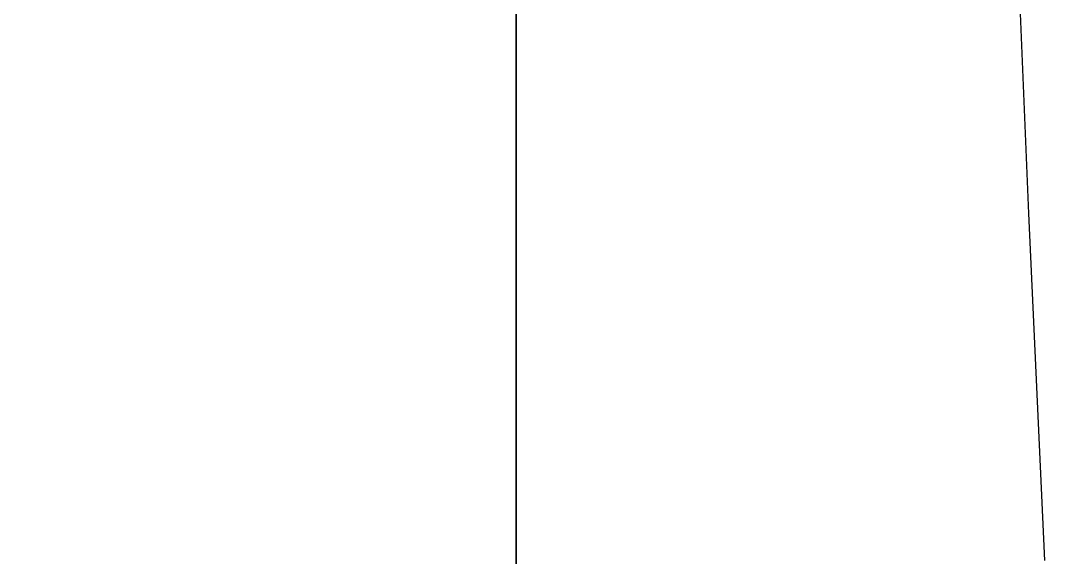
# Model space of a CAD drawing. Extents: x 11992 to 29481, y -6727 to 6811.
# Drawn here: x 24558.47 to 24605.63, y 1446.01 to 1470.14 of the extents above; entities that cross this region are included whole.
import ezdxf

# ---------------------------------------------------------------- set-up
doc = ezdxf.new("R2010")
doc.units = 0
doc.header["$MEASUREMENT"] = 0
doc.layers.get('0').update_dxf_attribs({"color": 8, "linetype": 'CONTINUOUS'})
doc.layers.add('zoylight 5回路', color=4, linetype='CONTINUOUS')

msp = doc.modelspace()

# ---------------------------------------------------------------- linework, layer by layer
for p, q in [((24580.771, 1218.279, -2426.43), (24580.771, 1770.233, -2426.43)), ((24580.771, 1462.748, -2022.392), (24580.771, 1495.523, -2023.132)), ((24580.771, 1460.032, -2131.457), (24580.771, 1494.256, -2132.389)), ((24580.771, 1443.523, -2139.854), (24580.771, 1494.25, -2141.874)), ((24603.168, 1477.921, -2436.428), (24603.847, 1461.479, -2436.428)), ((24580.771, 1472.305, -2436.429), (24580.771, 1467.926, -2436.429)), ((24580.771, 1469.408, -2310.805), (24580.771, 1470.422, -2298.764)), ((24580.771, 1470.242, -2196.521), (24580.771, 1470.038, -2195.216)), ((24580.771, 1470.038, -2195.216), (24580.771, 1469.817, -2193.918)), ((24580.771, 1469.817, -2193.918), (24580.771, 1469.46, -2192.028)), ((24580.771, 1469.46, -2192.028), (24580.771, 1469.06, -2190.146)), ((24580.771, 1468.116, -2321.35), (24580.771, 1469.408, -2310.805)), ((24580.771, 1469.06, -2190.146), (24580.771, 1468.613, -2188.275)), ((24580.771, 1468.613, -2188.275), (24580.771, 1468.116, -2186.418)), ((24580.771, 1468.116, -2186.418), (24580.771, 1467.565, -2184.577)), ((24580.771, 1466.551, -2330.561), (24580.771, 1468.116, -2321.35)), ((24580.771, 1467.926, -2436.429), (24580.771, 1463.555, -2436.429)), ((24580.771, 1467.565, -2184.577), (24580.771, 1466.959, -2182.755)), ((24580.771, 1466.959, -2182.755), (24580.771, 1466.292, -2180.954)), ((24580.771, 1464.719, -2338.597), (24580.771, 1466.551, -2330.561)), ((24580.771, 1466.292, -2180.954), (24580.771, 1465.563, -2179.177)), ((24580.771, 1465.563, -2179.177), (24580.771, 1464.767, -2177.425)), ((24580.771, 1464.767, -2177.425), (24580.771, 1463.902, -2175.702)), ((24580.771, 1462.623, -2345.617), (24580.771, 1464.719, -2338.597)), ((24580.771, 1463.902, -2175.702), (24580.771, 1462.964, -2174.011)), ((24580.771, 1463.555, -2436.429), (24580.771, 1459.191, -2436.429)), ((24580.771, 1462.964, -2174.011), (24580.771, 1461.95, -2172.353)), ((24580.771, 1429.889, -2020.102), (24580.771, 1462.748, -2022.392)), ((24580.771, 1460.269, -2351.783), (24580.771, 1462.623, -2345.617)), ((24580.771, 1461.95, -2172.353), (24580.771, 1461.575, -2171.778)), ((24580.771, 1461.575, -2171.778), (24580.771, 1461.191, -2171.211)), ((24580.771, 1461.191, -2171.211), (24580.771, 1460.8, -2170.651)), ((24603.847, 1461.479, -2436.428), (24604.579, 1445.858, -2436.428)), ((24580.771, 1460.8, -2170.651), (24580.771, 1460.4, -2170.097)), ((24580.771, 1460.4, -2170.097), (24580.771, 1459.992, -2169.55)), ((24580.771, 1457.662, -2357.253), (24580.771, 1460.269, -2351.783)), ((24580.771, 1425.747, -2128.659), (24580.771, 1460.032, -2131.457)), ((24580.771, 1459.992, -2169.55), (24580.771, 1459.575, -2169.01)), ((24580.771, 1459.575, -2169.01), (24580.771, 1459.15, -2168.476)), ((24580.771, 1459.191, -2436.429), (24580.771, 1454.835, -2436.429)), ((24580.771, 1459.15, -2168.476), (24580.771, 1458.716, -2167.949)), ((24580.771, 1458.716, -2167.949), (24580.771, 1458.274, -2167.428)), ((24580.771, 1458.274, -2167.428), (24580.771, 1457.823, -2166.914)), ((24580.771, 1457.823, -2166.914), (24580.771, 1457.364, -2166.407)), ((24580.771, 1454.805, -2362.187), (24580.771, 1457.662, -2357.253)), ((24580.771, 1457.364, -2166.407), (24580.771, 1456.895, -2165.905)), ((24580.771, 1456.895, -2165.905), (24580.771, 1455.783, -2164.776)), ((24580.771, 1455.783, -2164.776), (24580.771, 1454.636, -2163.691)), ((24580.771, 1454.835, -2436.429), (24580.771, 1450.489, -2436.429)), ((24580.771, 1451.704, -2366.746), (24580.771, 1454.805, -2362.187)), ((24580.771, 1454.636, -2163.691), (24580.771, 1453.456, -2162.649)), ((24580.771, 1453.456, -2162.649), (24580.771, 1452.244, -2161.65)), ((24580.771, 1452.244, -2161.65), (24580.771, 1451.002, -2160.692)), ((24580.771, 1448.356, -2371.072), (24580.771, 1451.704, -2366.746)), ((24580.771, 1451.002, -2160.692), (24580.771, 1449.732, -2159.773)), ((24580.771, 1450.489, -2436.429), (24580.771, 1446.154, -2436.429)), ((24580.771, 1449.732, -2159.773), (24580.771, 1448.433, -2158.893)), ((24580.771, 1448.433, -2158.893), (24580.771, 1447.109, -2158.05)), ((24580.771, 1444.772, -2375.188), (24580.771, 1448.356, -2371.072)), ((24580.771, 1447.109, -2158.05), (24580.771, 1445.76, -2157.243)), ((24580.771, 1446.154, -2436.429), (24580.771, 1441.831, -2436.429))]:
    msp.add_line(p, q)
at = {"layer": 'zoylight 5回路', "linetype": 'Continuous'}
msp.add_arc((14919.864, 2083.779), 9732.761, 346.7069053, 20.210333, dxfattribs=at)

doc.saveas('drawing.dxf')
